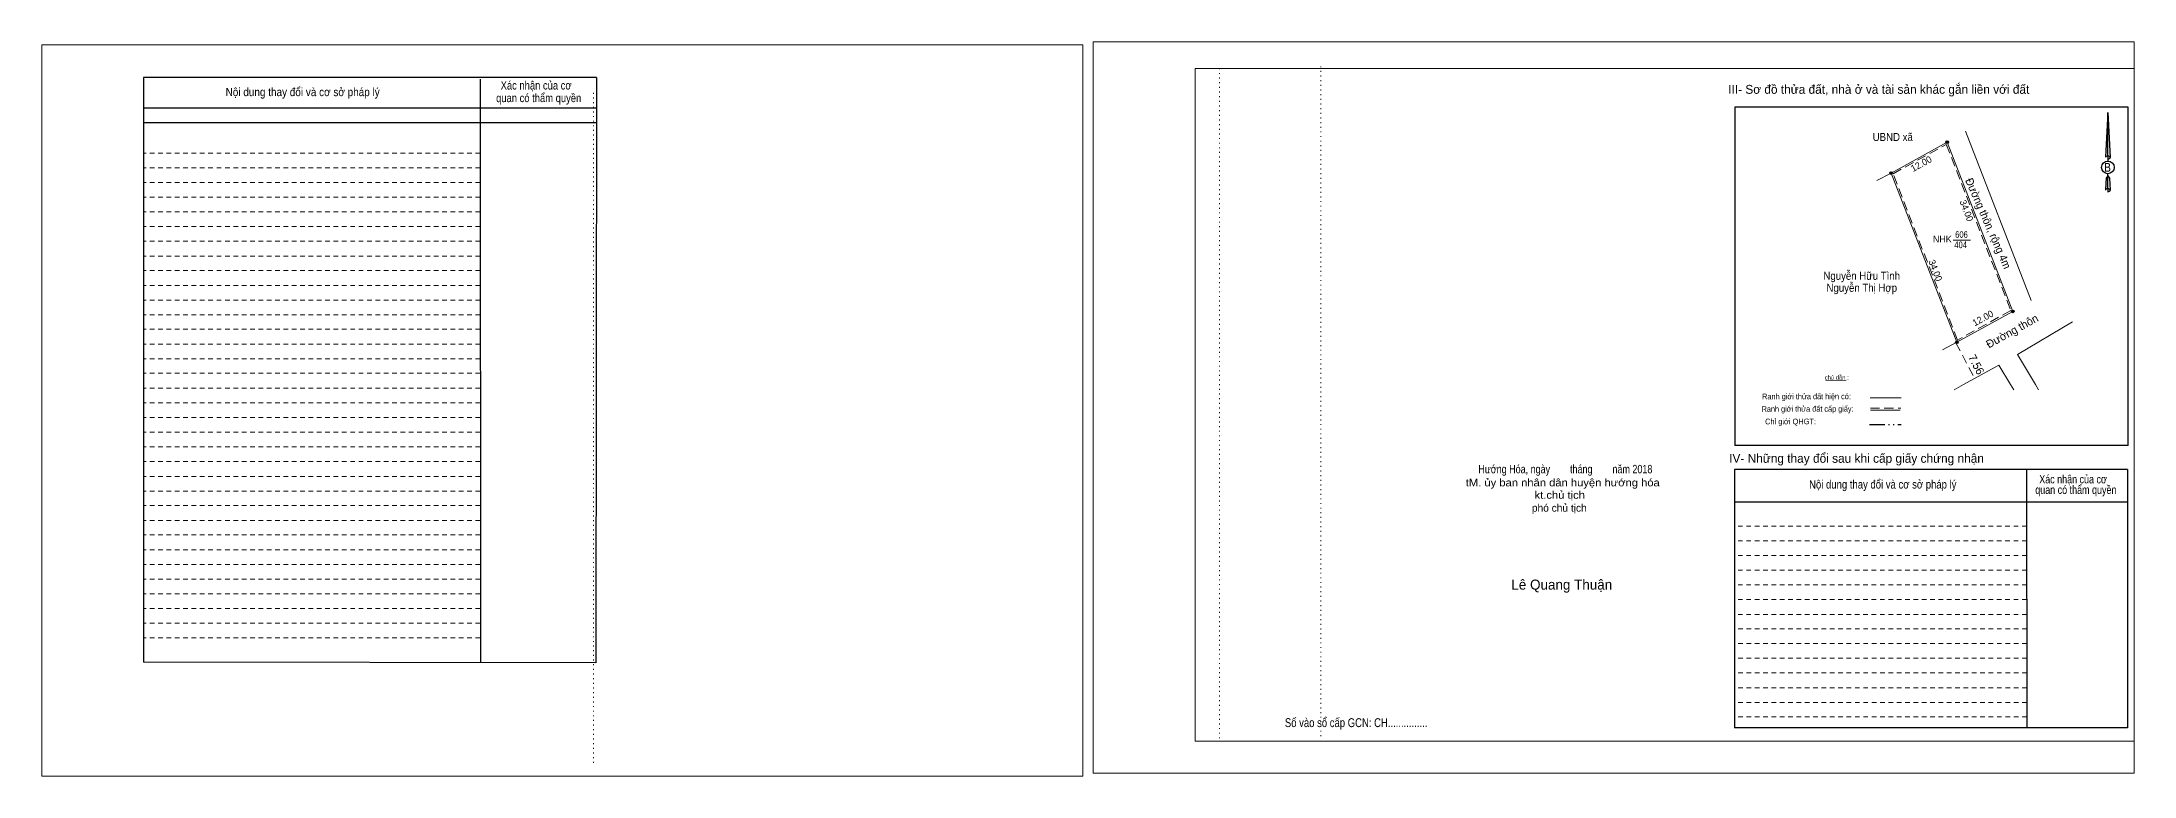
# Model space of a CAD drawing. Header units: metres. Extents: x 548130 to 548815, y 1837762 to 1837910.
# Drawn here: x 548423 to 548815.3, y 1837773 to 1837910.5 of the extents above; entities that cross this region are included whole.
import ezdxf
from ezdxf.enums import TextEntityAlignment as Align

# ---------------------------------------------------------------- set-up
doc = ezdxf.new("R2010")
doc.units = ezdxf.units.M
doc.header["$LTSCALE"] = 0.58
for name, pattern in [('DASH_DOUBLE_DOT', [9.2, 5, -1.2, 0.3, -1.2, 0.3, -1.2]), ('DOTTED', [1.5, 0.3, -1.2]), ('MEDIUM_DASHED', [4.5, 3, -1.5]), ('SHORT_DASHED', [2.7, 1.5, -1.2])]:
    doc.linetypes.add(name, pattern=pattern)
for name, color, linetype, lineweight in [('18', 7, 'Continuous', 25), ('28', 7, 'SHORT_DASHED', 13), ('3', 7, 'Continuous', 13), ('5', 7, 'DASH_DOUBLE_DOT', 25), ('55', 7, 'Continuous', 13), ('7', 7, 'Continuous', 13), ('8', 7, 'Continuous', 13)]:
    doc.layers.add(name, color=color, linetype=linetype, lineweight=lineweight)

msp = doc.modelspace()

# ---------------------------------------------------------------- hatches: boundary and pattern name
at = {"layer": '8'}
for points in [[(548780.46, 1837891.72, 1), (548779.96, 1837891.72, 1)], [(548769.96, 1837885.92, 1), (548769.46, 1837885.92, 1)], [(548769.96, 1837885.92, 1), (548769.46, 1837885.92, 1)], [(548792.75, 1837860.02, 1), (548792.25, 1837860.02, 1)], [(548782.25, 1837854.22, 1), (548781.75, 1837854.22, 1)]]:
    msp.add_hatch(color=256, dxfattribs=at).paths.add_polyline_path(points)

# ---------------------------------------------------------------- linework, layer by layer
at = {"layer": '18'}
for p, q in [((548810.33, 1837897.25), (548810.77, 1837888.86)), ((548810.33, 1837897.25), (548810.77, 1837888.86)), ((548810.33, 1837897.25), (548810.77, 1837888.86)), ((548809.96, 1837890.15), (548809.91, 1837888.87)), ((548810.33, 1837889.1), (548810.33, 1837888.79)), ((548810.33, 1837888.79), (548810.33, 1837888.56)), ((548810.33, 1837888.56), (548810.33, 1837888.23)), ((548810.33, 1837888.56), (548810.33, 1837888.23)), ((548810.33, 1837888.56), (548810.33, 1837888.23)), ((548810.77, 1837888.86), (548810.77, 1837888.87)), ((548810.33, 1837885.4), (548810.33, 1837885.76)), ((548810.33, 1837885.4), (548810.33, 1837885.76)), ((548810.33, 1837885.4), (548810.33, 1837885.76)), ((548810.33, 1837885.4), (548810.65, 1837884.93)), ((548810.33, 1837885.4), (548810.65, 1837884.93)), ((548810.33, 1837885.4), (548810.65, 1837884.93)), ((548810.65, 1837884.93), (548810.77, 1837882.73)), ((548810.65, 1837884.93), (548810.77, 1837882.73)), ((548810.65, 1837884.93), (548810.77, 1837882.73)), ((548810.33, 1837883.02), (548810.33, 1837882.7)), ((548810.33, 1837882.7), (548810.33, 1837882.45)), ((548810.77, 1837882.73), (548810.77, 1837882.74))]:
    msp.add_line(p, q, dxfattribs=at)
for points in [[(548810.33, 1837889.1), (548810.33, 1837897.25), (548809.96, 1837890.15)], [(548810.33, 1837883.02), (548810.33, 1837885.4), (548810.04, 1837884.93), (548809.96, 1837884.04), (548809.91, 1837882.74)]]:
    msp.add_lwpolyline(points, dxfattribs=at)
msp.add_ellipse((548810.3356, 1837886.9757), major_axis=(0, 1.1963), ratio=0.983453, dxfattribs=at)
for centre, start_param, end_param in [((548810.336, 1837888.8191), 1.57079633, 3.07445202), ((548810.336, 1837888.8191), 0.06714063, 1.57079633), ((548810.336, 1837888.8191), 4.71238898, 6.28318531), ((548810.336, 1837882.7133), 2.49106941, 3.07427841), ((548810.336, 1837882.7133), 1.57079633, 2.49106941), ((548810.336, 1837882.7133), 0.06714063, 1.57079633), ((548810.336, 1837882.7133), 4.71238898, 6.28318531)]:
    msp.add_ellipse(centre, major_axis=(0.4313, 0), ratio=0.655448, start_param=start_param, end_param=end_param, dxfattribs=at)
at = {"layer": '28', "linetype": 'Continuous', "lineweight": 25}
for p, q in [((548526.98, 1837903.79), (548442.11, 1837903.79)), ((548505.22, 1837903.5), (548505.26, 1837794.27)), ((548526.98, 1837903.79), (548526.9, 1837794.2)), ((548526.98, 1837898.07), (548442.22, 1837898.07)), ((548526.98, 1837898.07), (548442.22, 1837898.07)), ((548526.98, 1837895.31), (548442.22, 1837895.31)), ((548814.12, 1837834.88), (548740.39, 1837834.88)), ((548795.08, 1837830.4), (548795.12, 1837782.01)), ((548814.04, 1837830.4), (548814.02, 1837782.01)), ((548814.02, 1837824.26), (548740.34, 1837824.26)), ((548526.9, 1837794.2), (548442.11, 1837794.33)), ((548814.02, 1837782.01), (548740.34, 1837782.01))]:
    msp.add_line(p, q, dxfattribs=at)
at = {"layer": '28'}
for p, q in [((548505.22, 1837889.66), (548442.11, 1837889.66)), ((548505.22, 1837886.89), (548442.11, 1837886.89)), ((548505.22, 1837884.16), (548442.11, 1837884.16)), ((548505.22, 1837881.37), (548442.11, 1837881.37)), ((548505.22, 1837878.63), (548442.11, 1837878.63)), ((548505.22, 1837875.88), (548442.11, 1837875.88)), ((548505.22, 1837873.13), (548442.11, 1837873.13)), ((548505.22, 1837870.38), (548442.11, 1837870.38)), ((548505.22, 1837867.64), (548442.11, 1837867.64)), ((548505.22, 1837864.88), (548442.11, 1837864.88)), ((548505.22, 1837862.14), (548442.11, 1837862.14)), ((548505.22, 1837859.37), (548442.11, 1837859.37)), ((548505.22, 1837856.65), (548442.11, 1837856.65)), ((548505.22, 1837853.9), (548442.11, 1837853.9)), ((548505.22, 1837851.13), (548442.11, 1837851.13)), ((548505.22, 1837848.41), (548442.11, 1837848.41)), ((548505.22, 1837845.63), (548442.11, 1837845.63)), ((548505.22, 1837842.88), (548442.11, 1837842.88)), ((548505.22, 1837840.12), (548442.11, 1837840.12)), ((548505.22, 1837837.37), (548442.11, 1837837.37)), ((548505.22, 1837834.62), (548442.11, 1837834.62)), ((548505.22, 1837831.87), (548442.11, 1837831.87)), ((548505.22, 1837829.12), (548442.11, 1837829.12)), ((548505.22, 1837826.36), (548442.11, 1837826.36)), ((548505.22, 1837823.64), (548442.11, 1837823.64)), ((548505.22, 1837820.86), (548442.11, 1837820.86)), ((548505.22, 1837818.14), (548442.11, 1837818.14)), ((548795.11, 1837819.8), (548740.34, 1837819.8)), ((548505.22, 1837815.37), (548442.11, 1837815.37)), ((548795.11, 1837817.04), (548740.34, 1837817.04)), ((548795.11, 1837814.29), (548740.34, 1837814.29)), ((548505.22, 1837812.63), (548442.11, 1837812.63)), ((548505.22, 1837809.87), (548442.11, 1837809.87)), ((548795.11, 1837811.55), (548740.34, 1837811.55)), ((548505.22, 1837807.1), (548442.11, 1837807.1)), ((548795.11, 1837808.79), (548740.34, 1837808.79)), ((548795.11, 1837806.03), (548740.34, 1837806.03)), ((548505.22, 1837804.37), (548442.11, 1837804.37)), ((548505.22, 1837801.61), (548442.11, 1837801.61)), ((548795.11, 1837803.27), (548740.34, 1837803.27)), ((548505.22, 1837798.85), (548442.11, 1837798.85)), ((548795.12, 1837800.53), (548740.34, 1837800.53)), ((548795.12, 1837797.79), (548740.34, 1837797.79)), ((548795.12, 1837795.05), (548740.34, 1837795.05)), ((548795.12, 1837792.29), (548740.34, 1837792.29)), ((548795.12, 1837789.53), (548740.34, 1837789.53)), ((548795.12, 1837786.79), (548740.34, 1837786.79)), ((548795.12, 1837784.05), (548740.34, 1837784.05))]:
    msp.add_line(p, q, dxfattribs=at)
at = {"layer": '28', "linetype": 'Continuous', "lineweight": 25}
for points in [[(548526.98, 1837903.79), (548442.11, 1837903.79), (548442.11, 1837794.33)], [(548814.12, 1837834.88), (548814.12, 1837898.23), (548740.39, 1837898.23), (548740.39, 1837834.88)], [(548814.04, 1837830.4), (548740.34, 1837830.4), (548740.34, 1837782.01)]]:
    msp.add_lwpolyline(points, dxfattribs=at)
at = {"layer": '3'}
for p, q in [((548639.25, 1837905.52), (548815.26, 1837905.52)), ((548639.25, 1837779.52), (548639.25, 1837905.52)), ((548815.26, 1837905.52), (548815.26, 1837778.48)), ((548639.25, 1837779.52), (548815.26, 1837779.52))]:
    msp.add_line(p, q, dxfattribs=at)
at = {"layer": '3', "linetype": 'DOTTED'}
for p, q in [((548643.8, 1837905.52), (548643.8, 1837779.52)), ((548662.8, 1837905.9), (548662.8, 1837779.88)), ((548526.42, 1837900.94), (548526.42, 1837774.96))]:
    msp.add_line(p, q, dxfattribs=at)
at = {"layer": '3'}
for points in [[(548423.03, 1837772.98), (548618.18, 1837772.98), (548618.18, 1837909.95), (548423.03, 1837909.95)], [(548423.03, 1837909.95), (548618.18, 1837909.95), (548618.18, 1837772.98), (548423.03, 1837772.98)], [(548423.03, 1837772.98), (548618.18, 1837772.98), (548618.18, 1837909.95), (548423.03, 1837909.95)], [(548620.12, 1837773.55), (548815.26, 1837773.55), (548815.26, 1837910.48), (548620.12, 1837910.48)]]:
    msp.add_lwpolyline(points, close=True, dxfattribs=at)
msp.add_lwpolyline([(548646.36, 1837905.52), (548815.26, 1837905.52), (548815.26, 1837779.52), (548646.36, 1837779.52)], dxfattribs=at)
at = {"layer": '5'}
msp.add_line((548765.64, 1837838.84), (548771.58, 1837838.84), dxfattribs=at)
at = {"layer": '55'}
for p, q in [((548765.77, 1837843.84), (548771.58, 1837843.84)), ((548765.82, 1837841.5), (548771.39, 1837841.5)), ((548765.82, 1837841.5), (548771.39, 1837841.5))]:
    msp.add_line(p, q, dxfattribs=at)
at = {"layer": '55', "linetype": 'MEDIUM_DASHED'}
msp.add_line((548765.81, 1837841.9), (548771.51, 1837841.9), dxfattribs=at)
at = {"layer": '7'}
msp.add_line((548757.48, 1837847.09), (548761.3, 1837847.15), dxfattribs=at)
at = {"layer": '8'}
for p, q in [((548783.64, 1837893.78), (548795.93, 1837862.08)), ((548769.71, 1837885.92), (548767.05, 1837884.53)), ((548781.34, 1837873.37), (548784.59, 1837873.37)), ((548793.4, 1837851.93), (548803.73, 1837858.03)), ((548782, 1837854.22), (548779.34, 1837852.83)), ((548789.92, 1837849.95), (548792.09, 1837846.31)), ((548793.4, 1837851.93), (548796.75, 1837846.31)), ((548792.09, 1837846.31), (548792.68, 1837845.32)), ((548796.75, 1837846.31), (548797.34, 1837845.32))]:
    msp.add_line(p, q, dxfattribs=at)
at = {"layer": '8', "linetype": 'MEDIUM_DASHED'}
msp.add_line((548781.84, 1837854.14), (548785.35, 1837847.44), dxfattribs=at)
at = {"layer": '8'}
for points in [[(548769.71, 1837885.92), (548780.21, 1837891.72), (548792.5, 1837860.02), (548782, 1837854.22)], [(548780.21, 1837891.72), (548792.5, 1837860.02), (548782, 1837854.22), (548769.71, 1837885.92)]]:
    msp.add_lwpolyline(points, close=True, dxfattribs=at)
at = {"layer": '8', "linetype": 'MEDIUM_DASHED'}
msp.add_lwpolyline([(548770.08, 1837885.78), (548780.05, 1837891.29), (548792.13, 1837860.16), (548782.16, 1837854.65)], close=True, dxfattribs=at)
at = {"layer": '8'}
msp.add_lwpolyline([(548781.49, 1837845.32), (548783.29, 1837846.31), (548789.92, 1837849.95)], dxfattribs=at)
at = {"layer": '8', "lineweight": 25}
for centre in [(548780.21, 1837891.72), (548769.71, 1837885.92), (548769.71, 1837885.92), (548792.5, 1837860.02), (548782, 1837854.22)]:
    msp.add_circle(centre, 0.25, dxfattribs=at)

# ---------------------------------------------------------------- texts
at = {"layer": '18'}
for s, height, width, p in [('B', 1.643, 0.85, (548810.27, 1837886.16)), ('Hướng Hóa, ngày        tháng        năm 2018', 1.573, 0.8, (548708.63, 1837829.69)), ('tM. ủy ban nhân dân huyện hướng hóa', 1.426, 1.1, (548708.145, 1837827.24)), ('kt.chủ tịch', 1.426, 1.1, (548707.58, 1837824.92)), ('Số vào sổ cấp GCN: CH...............', 1.664, 0.8, (548669.41, 1837782.16))]:
    msp.add_text(s, height=height, dxfattribs=dict(at, width=width)).set_placement(p, align=Align.CENTER)
for s, height, p in [('phó chủ tịch', 1.426, (548707.5, 1837822.5)), ('Lê Quang Thuận', 1.883, (548707.965, 1837807.9))]:
    msp.add_text(s, height=height, dxfattribs=at).set_placement(p, align=Align.CENTER)
at = {"layer": '28'}
for s, height, width, p in [('Nội dung thay đổi và cơ sở pháp lý', 1.55, 0.9, (548471.925, 1837900.32)), ('Nội dung thay đổi và cơ sở pháp lý', 1.55, 0.9, (548471.925, 1837900.32)), (' quan có thẩm quyền', 1.55, 0.85, (548515.925, 1837899.2)), (' quan có thẩm quyền', 1.55, 0.85, (548515.925, 1837899.2)), ('Xác nhận của cơ', 1.55, 0.85, (548515.685, 1837901.56)), ('Xác nhận của cơ', 1.55, 0.85, (548515.685, 1837901.56)), ('Xác nhận của cơ', 1.569, 0.8, (548803.805, 1837827.8)), ('Nội dung thay đổi và cơ sở pháp lý', 1.569, 0.85, (548768.135, 1837826.83)), (' quan có thẩm quyền', 1.569, 0.8, (548804.095, 1837825.82))]:
    msp.add_text(s, height=height, dxfattribs=dict(at, width=width)).set_placement(p, align=Align.CENTER)
for s, p in [('III- Sơ đồ thửa đất, nhà ở và tài sản khác gắn liền với đất', (548767.385, 1837900.76)), ('IV- Những thay đổi sau khi cấp giấy chứng nhận', (548763.22, 1837831.66))]:
    msp.add_text(s, height=1.664, dxfattribs=at).set_placement(p, align=Align.CENTER)
at = {"layer": '55'}
for s, height, width, p in [('Ranh giới thửa đất hiện có:', 1.074, 0.8, (548753.8387, 1837843.5467)), ('Ranh giới thửa đất cấp giấy:', 1.069, 0.8, (548754.0437, 1837841.2173)), ('Chỉ giới QHGT:', 1.069, 0.85, (548750.8437, 1837838.8599))]:
    msp.add_text(s, height=height, rotation=0.135, dxfattribs=dict(at, width=width)).set_placement(p, align=Align.CENTER)
at = {"layer": '7'}
msp.add_text('chú dẫn :', height=0.7907, rotation=359.974, dxfattribs=at).set_placement((548759.5048, 1837847.2389), align=Align.CENTER)
at = {"layer": '8'}
for s, height, width, p in [('UBND xã', 1.5, 0.9, (548770.005, 1837891.92)), ('404', 1.25, 0.85, (548782.73, 1837871.85)), ('606', 1.25, 0.85, (548782.895, 1837873.78)), ('Nguyễn Hữu Tình', 1.5, 0.9, (548764.19, 1837865.92)), ('Nguyễn Thị Hợp', 1.5, 0.9, (548764.2, 1837863.68))]:
    msp.add_text(s, height=height, dxfattribs=dict(at, width=width)).set_placement(p, align=Align.CENTER)
for s, rotation, p in [('12.00', 28.915, (548775.6478, 1837887.1028)), ('34.00', 291.191, (548783.264, 1837878.6509)), ('34.00', 291.191, (548777.424, 1837867.4509)), ('12.00', 28.915, (548787.2078, 1837858.1928))]:
    msp.add_text(s, height=1.25, rotation=rotation, dxfattribs=at).set_placement(p, align=Align.CENTER)
at = {"layer": '8', "width": 0.95}
msp.add_text('Đường thôn, rộng 4m', height=1.5, rotation=293.639, dxfattribs=at).set_placement((548787.2122, 1837876.1857), align=Align.CENTER)
at = {"layer": '8'}
msp.add_text('NHK', height=1.25, dxfattribs=at).set_placement((548779.295, 1837872.92), align=Align.CENTER)
for s, rotation, p in [('Đường thôn', 28.915, (548788.02, 1837853.05)), ('7.56', 297.654, (548784.1, 1837851.45))]:
    msp.add_text(s, height=1.5, rotation=rotation, dxfattribs=at).set_placement(p)

doc.saveas('drawing.dxf')
